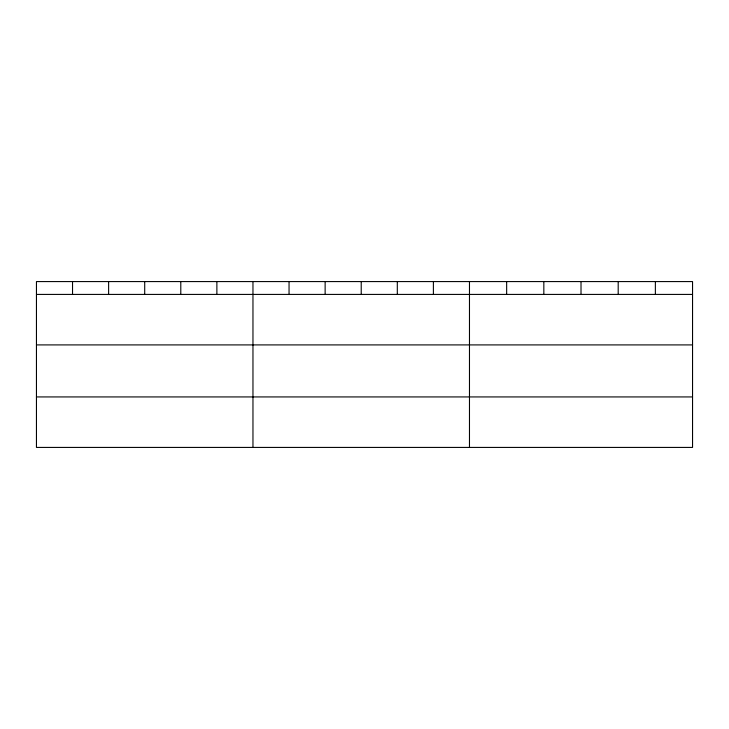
<?xml version="1.0" encoding="UTF-8"?>
<svg xmlns="http://www.w3.org/2000/svg" width="729" height="729" viewBox="0 0 729 729"><rect width="100%" height="100%" fill="white"/><g stroke="black" fill="none" stroke-linecap="round" stroke-linejoin="round"><path stroke-width="1.09" d="M692.55 344.908L692.55 281.576L36.45 281.576L36.45 447.424L692.55 447.424L692.55 344.908L36.45 344.908M36.45 294.416L692.55 294.416M36.45 396.931L692.55 396.931M655.371 281.576L655.371 294.416M618.192 281.576L618.192 294.416M581.013 281.576L581.013 294.416M543.834 281.576L543.834 294.416M506.655 281.576L506.655 294.416M469.476 281.576L469.476 447.424M433.391 281.576L433.391 294.416M397.305 281.576L397.305 294.416M361.219 281.576L361.219 294.416M325.134 281.576L325.134 294.416M289.048 281.576L289.048 294.416M252.963 281.576L252.963 447.424M216.877 281.576L216.877 294.416M180.792 281.576L180.792 294.416M144.707 281.576L144.707 294.416M108.621 281.576L108.621 294.416M72.535 281.576L72.535 294.416"/></g></svg>
